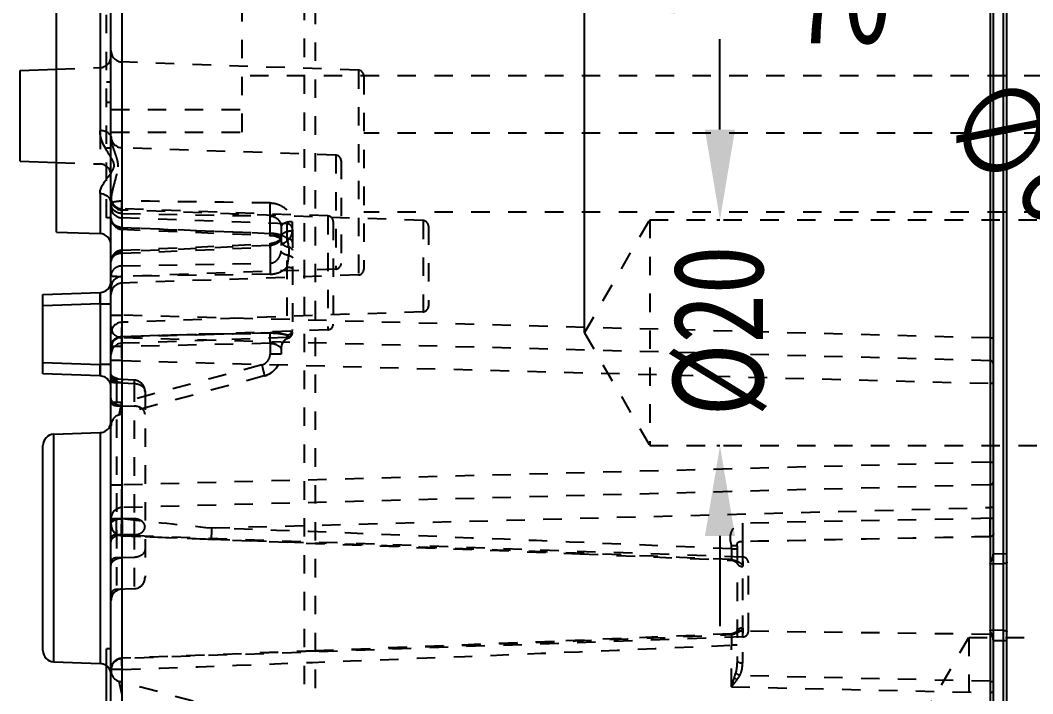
# Model space of a CAD drawing. Header units: millimetres. Extents: x -1265 to 1982, y -12197 to 1934.
# Drawn here: x 357.4 to 447.1, y -3990.1 to -3930.4 of the extents above; entities that cross this region are included whole.
import ezdxf

# ---------------------------------------------------------------- set-up
doc = ezdxf.new("R2010")
doc.units = ezdxf.units.MM
doc.header["$LTSCALE"] = 16.335
doc.header["$PDMODE"] = 3
doc.header["$PDSIZE"] = 0.3125
doc.linetypes.add('HIDDEN', pattern=[0.2, 0.1, -0.1])
doc.layers.get('0').update_dxf_attribs({"linetype": 'CONTINUOUS'})
doc.layers.get('Defpoints').update_dxf_attribs({"linetype": 'CONTINUOUS'})
doc.layers.add('DEFAULT_2', color=8, linetype='HIDDEN')
doc.styles.get("Standard").update_dxf_attribs({"font": 'txt', "width": 0.8})
doc.dimstyles.new('11', dxfattribs={"dimtxt": 8, "dimasz": 8, "dimexe": 0, "dimexo": 0, "dimgap": 0, "dimtad": 0, "dimdsep": 46, "dimtxsty": 'Standard', "dimcen": 0, "dimclrd": 4, "dimclre": 4, "dimclrt": 6, "dimazin": 0, "dimtp": 0.01, "dimtm": 0.01, "dimtfac": 1, "dimtofl": 0, "dimtmove": 0, "dimatfit": 3, "dimfxl": 0, "dimtolj": 1, "dimarcsym": 0})

# ---------------------------------------------------------------- blocks, each defined once
blk = doc.blocks.new('*D657')
at = {"color": 4, "lineweight": -2}
blk.add_line((450.129, -3945.163), (456.23, -3950.338), dxfattribs=at)
at = {"color": 4}
blk.add_solid([(457.093, -3949.321), (455.368, -3951.355), (462.332, -3955.512)], dxfattribs=at)
at = {"layer": 'Defpoints', "color": 0}
for p in [(462.332, -3955.512), (468.433, -3960.686)]:
    blk.add_point(p, dxfattribs=at)
at = {"color": 6, "insert": (446.061, -3941.714), "char_height": 8, "attachment_point": 5, "rotation": 319.70063}
blk.add_mtext('\\A1;∅8', dxfattribs=at)
blk = doc.blocks.new('*D660')
at = {"color": 4, "lineweight": -2}
for p, q in [((407.383, -3958.099), (407.383, -3928.518)), ((415.383, -3928.518), (425.477, -3928.518)), ((469.383, -3928.518), (435.077, -3928.518)), ((477.383, -3949.532), (477.383, -3928.518))]:
    blk.add_line(p, q, dxfattribs=at)
at = {"color": 4}
for points in [[(415.383, -3927.185), (415.383, -3929.851), (407.383, -3928.518)], [(469.383, -3927.185), (469.383, -3929.851), (477.383, -3928.518)]]:
    blk.add_solid(points, dxfattribs=at)
at = {"layer": 'Defpoints', "color": 0}
for p in [(407.383, -3928.518), (477.383, -3949.532), (407.383, -3958.099)]:
    blk.add_point(p, dxfattribs=at)
at = {"color": 6, "insert": (430.277, -3928.518), "char_height": 8, "attachment_point": 5}
blk.add_mtext('\\A1;70', dxfattribs=at)
blk = doc.blocks.new('*D661')
at = {"color": 4, "lineweight": -2}
for p, q in [((419.384, -3940.099), (419.384, -3932.099)), ((419.117, -3948.099), (419.384, -3948.099)), ((419.117, -3968.099), (419.384, -3968.099)), ((419.384, -3976.099), (419.384, -3984.099))]:
    blk.add_line(p, q, dxfattribs=at)
at = {"color": 4}
for points in [[(418.05, -3940.099), (420.717, -3940.099), (419.384, -3948.099)], [(418.05, -3976.099), (420.717, -3976.099), (419.384, -3968.099)]]:
    blk.add_solid(points, dxfattribs=at)
at = {"layer": 'Defpoints', "color": 0}
for p in [(419.117, -3948.099), (419.117, -3968.099), (419.384, -3968.099)]:
    blk.add_point(p, dxfattribs=at)
at = {"color": 6, "insert": (419.384, -3957.936), "char_height": 8, "attachment_point": 5, "rotation": 90}
blk.add_mtext('\\A1;%%c20', dxfattribs=at)

msp = doc.modelspace()

# ---------------------------------------------------------------- linework, layer by layer
at = {"color": 7, "linetype": 'Continuous'}
for p, q in [((444.814, -4223.364), (444.814, -3837.819)), ((443.608, -4162.247), (443.608, -3838.637)), ((444.52, -4161.495), (444.519, -3841.398)), ((365.419, -4119.111), (365.419, -3843.644)), ((443.312, -3889.359), (443.312, -4031.124)), ((366.407, -4006.811), (366.407, -3891.373)), ((360.595, -3949.187), (360.595, -3907.982)), ((364.449, -3907.847), (364.449, -3940.196)), ((357.379, -3934.865), (360.595, -3934.753)), ((357.379, -3942.905), (357.379, -3934.865)), ((357.379, -3942.905), (360.595, -3943.018)), ((364.449, -3945.765), (364.449, -3949.321)), ((360.595, -3949.187), (364.449, -3949.321)), ((359.389, -3954.714), (364.449, -3954.537)), ((359.389, -3961.749), (359.389, -3954.714)), ((364.449, -3955.542), (359.389, -3955.718)), ((364.449, -3955.542), (364.449, -3960.921)), ((364.449, -3955.542), (365.419, -3955.542)), ((359.389, -3960.745), (364.449, -3960.921)), ((365.419, -3960.921), (364.449, -3960.921)), ((364.449, -3961.926), (359.389, -3961.749)), ((360.359, -3967.087), (364.449, -3966.944)), ((360.359, -3987.255), (360.359, -3967.087)), ((364.449, -3966.944), (364.449, -3987.398)), ((359.389, -3986.251), (359.389, -3968.09)), ((360.359, -3987.255), (364.449, -3987.398)), ((365.019, -4006.099), (365.019, -3987.629))]:
    msp.add_line(p, q, dxfattribs=at)
for centre, start, end in [((364.414, -3950.325), 0, 88), ((364.414, -3953.533), 272, 0), ((364.414, -3962.93), 30.12289, 88), ((364.414, -3965.94), 272, 338.04521), ((360.394, -3968.091), 92, 180), ((360.394, -3986.25), 180, 268), ((364.414, -3988.402), 21.95479, 88)]:
    msp.add_arc(centre, 1.005, start, end, dxfattribs=at)
for points, knots in [([(364.558, -3940.914), (364.507, -3940.74), (364.459, -3940.5), (364.449, -3940.257), (364.449, -3940.196)], [0, 0, 0, 0, 0.746302, 1, 1, 1, 1]), ([(365.419, -3940.758), (365.419, -3940.598), (365.182, -3940.352), (364.81, -3940.233), (364.571, -3940.198), (364.449, -3940.196)], [0, 0, 0, 0, 0.40311, 0.694691, 1, 1, 1, 1]), ([(364.923, -3941.758), (364.811, -3941.557), (364.676, -3941.28), (364.579, -3940.988), (364.558, -3940.914)], [0, 0, 0, 0, 0.746905, 1, 1, 1, 1]), ([(365.289, -3942.355), (365.258, -3942.307), (365.132, -3942.11), (365.009, -3941.911), (364.923, -3941.758)], [0, 0, 0, 0, 0.246313, 1, 1, 1, 1]), ([(364.449, -3945.765), (364.449, -3945.438), (364.767, -3944.768), (365.212, -3944.247), (365.421, -3943.945)], [0, 0, 0, 0, 0.470601, 1, 1, 1, 1]), ([(364.449, -3945.765), (364.626, -3945.77), (364.975, -3945.857), (365.247, -3946.107), (365.327, -3946.256)], [0, 0, 0, 0, 0.511099, 1, 1, 1, 1]), ([(364.449, -3955.542), (364.454, -3955.414), (364.459, -3955.227), (364.463, -3954.991), (364.464, -3954.839), (364.462, -3954.72), (364.463, -3954.621), (364.454, -3954.578), (364.456, -3954.537), (364.449, -3954.537)], [0, 0, 0, 0, 0.38256, 0.55554, 0.706919, 0.830337, 0.922165, 0.979511, 1, 1, 1, 1]), ([(364.449, -3961.926), (364.456, -3961.926), (364.454, -3961.885), (364.463, -3961.842), (364.462, -3961.743), (364.464, -3961.624), (364.463, -3961.472), (364.459, -3961.236), (364.454, -3961.05), (364.449, -3960.921)], [0, 0, 0, 0, 0.020488, 0.077834, 0.169663, 0.293081, 0.444462, 0.617442, 1, 1, 1, 1])]:
    msp.add_open_spline(points, degree=3, knots=knots, dxfattribs=at)
at = {"layer": 'DEFAULT_2', "color": 8, "linetype": 'HIDDEN'}
for p, q in [((382.539, -3902.647), (382.539, -4007.375)), ((383.509, -3902.989), (383.509, -4007.442)), ((377.053, -3940.323), (377.053, -3919.358)), ((365.019, -3947.91), (365.019, -3925.705)), ((387.346, -3934.848), (366.389, -3934.117)), ((360.595, -3934.753), (364.449, -3934.618)), ((387.346, -3934.848), (387.346, -3952.972)), ((365.419, -3935.91), (365.019, -3935.91)), ((477.383, -3935.34), (377.053, -3935.34)), ((387.831, -3935.35), (387.831, -3952.471)), ((365.419, -3937.705), (365.019, -3937.705)), ((365.419, -3938.314), (377.053, -3938.314)), ((364.449, -3940.196), (364.449, -3943.152)), ((365.419, -3940.323), (377.053, -3940.323)), ((477.383, -3940.41), (387.831, -3940.41)), ((365.419, -3941.746), (365.019, -3941.746)), ((385.336, -3942.374), (366.389, -3941.712)), ((360.595, -3943.018), (364.449, -3943.152)), ((385.336, -3942.374), (385.336, -3952.458)), ((385.821, -3942.876), (385.821, -3951.956)), ((384.632, -3947.755), (366.389, -3947.118)), ((393.074, -3948.165), (366.389, -3947.233)), ((366.389, -3947.54), (379.524, -3947.754)), ((477.383, -3947.41), (387.831, -3947.41)), ((365.419, -3947.91), (365.019, -3947.91)), ((381.014, -3948.441), (366.389, -3947.93)), ((379.524, -3949.331), (379.524, -3947.754)), ((381.014, -3948.441), (381.014, -3958.525)), ((381.464, -3948.263), (381.464, -3949.058)), ((384.632, -3947.755), (384.632, -3957.839)), ((385.117, -3948.257), (385.117, -3957.337)), ((393.074, -3948.165), (393.074, -3956.238)), ((407.383, -3958.099), (413.156, -3948.099)), ((413.156, -3948.099), (413.156, -3968.099)), ((413.156, -3948.099), (470.383, -3948.099)), ((366.389, -3948.778), (366.383, -3948.932)), ((366.383, -3948.932), (379.518, -3949.473)), ((379.524, -3949.331), (366.389, -3948.79)), ((379.518, -3949.473), (379.524, -3949.295)), ((379.524, -3949.331), (379.518, -3949.473)), ((380.494, -3948.735), (380.494, -3950.84)), ((381.499, -3948.953), (381.499, -3958.076)), ((393.559, -3948.667), (393.559, -3955.736)), ((366.38, -3950.791), (379.515, -3950.216)), ((379.637, -3950.207), (379.515, -3950.217)), ((379.518, -3949.473), (379.923, -3949.53)), ((380.494, -3949.611), (380.479, -3949.721)), ((380.489, -3949.903), (380.494, -3949.956)), ((379.524, -3950.359), (366.389, -3950.933)), ((366.389, -3951.062), (379.524, -3950.51)), ((379.524, -3950.359), (379.524, -3951.936)), ((381.164, -3950.513), (381.164, -3951.255)), ((366.389, -3952.182), (379.524, -3951.936)), ((385.336, -3952.458), (366.389, -3953.12)), ((379.524, -3952.911), (366.389, -3953.111)), ((387.346, -3952.972), (366.389, -3953.704)), ((365.419, -3956.549), (366.407, -3956.549)), ((393.074, -3956.238), (366.389, -3957.17)), ((443.312, -3958.563), (366.407, -3956.549)), ((384.632, -3957.839), (366.389, -3958.476)), ((407.383, -3958.099), (413.156, -3968.099)), ((381.014, -3958.525), (366.389, -3959.036)), ((379.524, -3959.036), (366.389, -3959.324)), ((443.314, -3960.573), (366.398, -3958.559)), ((379.524, -3959.036), (379.524, -3959.981)), ((381.164, -3958.548), (381.164, -3958.564)), ((443.312, -3958.563), (443.608, -3958.563)), ((366.389, -3959.324), (365.419, -3959.324)), ((380.494, -3959.981), (379.524, -3959.981)), ((380.494, -3959.492), (380.494, -3959.981)), ((366.398, -3960.568), (365.419, -3960.568)), ((378.779, -3960.951), (366.389, -3964.271)), ((366.398, -3960.568), (443.314, -3962.582)), ((379.004, -3961.922), (366.164, -3965.363)), ((365.419, -3962.054), (365.419, -3962.054)), ((365.919, -3962.222), (365.904, -3962.516)), ((365.904, -3962.516), (365.904, -3980.827)), ((365.904, -3962.516), (367.464, -3962.593)), ((367.479, -3962.299), (365.919, -3962.222)), ((366.403, -3962.246), (366.389, -3962.54)), ((367.479, -3962.299), (367.464, -3962.593)), ((367.464, -3962.593), (367.464, -3980.773)), ((443.608, -3962.582), (443.314, -3962.582)), ((368.434, -3963.303), (368.434, -3979.768)), ((366.389, -3964.271), (365.419, -3964.271)), ((365.904, -3964.557), (367.464, -3964.596)), ((413.156, -3968.099), (470.383, -3968.099)), ((443.314, -3969.559), (366.398, -3971.573)), ((443.314, -3969.559), (443.608, -3969.559)), ((365.419, -3971.573), (366.398, -3971.573)), ((443.314, -3971.568), (366.398, -3973.582)), ((374.331, -3975.386), (443.312, -3973.578)), ((443.608, -3973.578), (443.312, -3973.578)), ((443.312, -3974.534), (421.367, -3974.966)), ((443.312, -3974.534), (443.608, -3974.534)), ((365.422, -3975.151), (365.422, -3975.033)), ((367.464, -3974.574), (365.904, -3974.574)), ((367.464, -3975.994), (365.904, -3975.994)), ((366.389, -3976.074), (366.384, -3976.078)), ((421.415, -3977.974), (366.389, -3976.052)), ((366.389, -3976.074), (368.434, -3976.154)), ((368.434, -3976.154), (368.904, -3976.172)), ((374.31, -3976.389), (374.313, -3976.379)), ((374.313, -3976.379), (383.509, -3976.724)), ((420.401, -3977.245), (420.401, -3976.965)), ((420.895, -3976.965), (420.401, -3976.965)), ((420.401, -3977.246), (420.895, -3977.246)), ((420.895, -3976.965), (420.895, -3987.097)), ((421.384, -3976.599), (421.384, -3987.349)), ((367.464, -3977.997), (365.904, -3978.036)), ((421.415, -3985.043), (421.415, -3977.974)), ((443.608, -3977.666), (444.814, -3977.656)), ((420.415, -3978.252), (420.41, -3978.183)), ((420.415, -3978.252), (420.556, -3978.279)), ((420.556, -3978.279), (420.555, -3978.279)), ((420.835, -3978.403), (420.887, -3978.441)), ((420.887, -3978.441), (420.895, -3978.45)), ((420.901, -3978.454), (420.895, -3978.423)), ((420.904, -3978.459), (420.901, -3978.454)), ((421.415, -3978.325), (421.404, -3978.796)), ((421.9, -3984.539), (421.9, -3978.476)), ((443.314, -3978.575), (444.52, -3978.55)), ((367.464, -3980.773), (365.904, -3980.827)), ((421.397, -3984.255), (421.415, -3984.691)), ((421.415, -3985.043), (366.389, -3986.964)), ((420.415, -3984.764), (404.683, -3985.435)), ((420.41, -3984.833), (420.415, -3984.764)), ((420.552, -3984.739), (420.415, -3984.764)), ((420.552, -3984.739), (420.554, -3984.738)), ((420.812, -3984.628), (420.555, -3984.738)), ((420.903, -3984.558), (420.812, -3984.628)), ((420.895, -3984.593), (420.904, -3984.556)), ((420.904, -3984.556), (420.903, -3984.558)), ((443.314, -3984.817), (421.384, -3984.53)), ((437.383, -3992.099), (441.424, -3985.099)), ((441.424, -3985.099), (441.424, -3999.099)), ((441.424, -3985.099), (474.383, -3985.099)), ((444.52, -3984.466), (443.314, -3984.441)), ((365.019, -3987.629), (365.019, -3986.099)), ((365.419, -3986.099), (365.019, -3986.099)), ((404.683, -3985.435), (383.509, -3986.275)), ((420.895, -3985.77), (420.401, -3985.77)), ((420.401, -3989.459), (420.401, -3985.772)), ((443.606, -3985.35), (444.814, -3985.361)), ((383.509, -3986.275), (366.387, -3986.924)), ((366.387, -3986.924), (366.389, -3986.93)), ((383.509, -3986.293), (366.389, -3986.93)), ((366.407, -3987.928), (365.419, -3987.928)), ((443.314, -3988.962), (421.141, -3988.471)), ((379.004, -3992.42), (366.164, -3988.979)), ((420.401, -3989.459), (443.312, -3989.967)), ((443.608, -3989.967), (443.312, -3989.967))]:
    msp.add_line(p, q, dxfattribs=at)
for points in [[(380.479, -3949.721), (380.371, -3949.895), (380.086, -3950.088), (379.637, -3950.207)], [(379.923, -3949.53), (380.225, -3949.638), (380.392, -3949.75)], [(380.392, -3949.75), (380.463, -3949.835), (380.489, -3949.903)], [(366.403, -3962.246), (366.077, -3962.2), (365.706, -3962.06), (365.478, -3961.883), (365.42, -3961.786), (365.419, -3961.782)], [(365.919, -3962.222), (365.673, -3962.182), (365.467, -3962.091), (365.419, -3962.054)], [(366.384, -3976.078), (406.961, -3977.676), (420.415, -3978.252)], [(420.555, -3978.279), (420.623, -3978.303), (420.835, -3978.403)]]:
    msp.add_lwpolyline(points, dxfattribs=at)
for centre, radius, start, end in [((366.424, -3933.112), 1.005, 180, 268), ((364.414, -3933.614), 1.005, 272, 0), ((387.328, -3935.351), 0.502, 0, 88), ((366.424, -3940.708), 1.005, 180, 268), ((364.414, -3944.157), 1.005, 0, 88), ((385.318, -3942.876), 0.502, 0, 88), ((366.424, -3946.114), 1.005, 180, 268), ((366.424, -3946.228), 1.005, 180, 268), ((369.71, -3946.708), 4.296, 172.35805, 174.67294), ((366.424, -3946.926), 1.005, 180, 268), ((366.424, -3947.927), 1.005, 192.6411, 267.64777), ((380.997, -3948.943), 0.502, 0, 88), ((384.615, -3948.257), 0.502, 0, 88), ((393.057, -3948.667), 0.502, 0, 88), ((379.686, -3951.772), 2.44, 67.88406, 70.50794), ((405.711, -3942.031), 25.871, 197.32609, 197.45904), ((379.327, -3950.513), 1.837, 359.99361, 8.98838), ((379.428, -3948.685), 1.677, 273.29549, 278.3389), ((381.443, -3949.16), 1.381, 252.07614, 258.32573), ((381.047, -3951.076), 0.575, 60.25848, 78.25349), ((377.914, -3951.203), 3.252, 353.04131, 355.8498), ((385.318, -3951.956), 0.502, 272, 0), ((387.328, -3952.47), 0.502, 272, 0), ((366.424, -3954.124), 1.005, 92, 180), ((366.424, -3954.708), 1.005, 92, 180), ((393.057, -3955.736), 0.502, 272, 0), ((366.424, -3958.175), 1.005, 92, 180), ((384.615, -3957.337), 0.502, 272, 0), ((366.424, -3957.554), 1.005, 180, 268.5), ((379.651, -3963.395), 5.276, 85.33673, 91.37454), ((379.657, -3963.315), 5.195, 79.4974, 85.33931), ((380.997, -3958.023), 0.502, 272, 0), ((378.131, -3960.413), 3.573, 34.5167, 36.21738), ((380.997, -3958.092), 0.502, 289.47122, 0), ((380.921, -3958.018), 0.589, 314.47902, 323.12829), ((366.424, -3959.48), 1.005, 92, 180), ((366.424, -3960.04), 1.005, 92, 180), ((369.696, -3958.583), 3.311, 177.33166, 177.9828), ((379.496, -3960.418), 1.392, 64.34982, 72.85768), ((381.499, -3959.514), 1.005, 109.47122, 180), ((378.484, -3959.981), 2.01, 285, 0), ((443.307, -3960.874), 0.301, 0.00073, 88.50002), ((364.414, -3962.93), 1.005, 0, 30.12289), ((365.998, -3960.461), 2.057, 253.64703, 262.75848), ((366.085, -3961.723), 0.677, 206.79679, 212.7009), ((366.132, -3961.692), 0.733, 212.68901, 217.46281), ((366.009, -3960.388), 2.131, 262.71532, 267.17485), ((367.429, -3963.303), 1.005, 0, 87.17272), ((404.441, -3973.183), 39.082, 166.81885, 167.67512), ((366.424, -3966.334), 1.005, 105, 180), ((364.414, -3965.94), 1.005, 338.04521, 0), ((443.307, -3971.267), 0.301, 271.49998, 359.99927), ((366.424, -3974.587), 1.005, 91.5, 180), ((516.897, -2572.331), 1410.278, 263.873879, 264.198018), ((-147.481, -3976.303), 590.795, 0.013964, 0.171525), ((366.424, -3975.048), 1.005, 180, 268), ((347.105, -3975.284), 18.813, 359.17698, 0.74805), ((108.403, -11136.753), 7166.303, 87.5047314, 87.8733751), ((29.78, -13388.315), 9418.236, 87.6229181, 87.847583), ((421.398, -3978.476), 0.502, 0, 88), ((367.429, -3979.768), 1.005, 272, 0), ((366.424, -3981.815), 1.005, 92, 180), ((365.922, -3981.329), 0.502, 92, 180), ((30.686, 5399.233), 9392.155, 272.1528651, 272.3781552), ((418.714, -3977.891), 7.146, 283.73802, 285.0576), ((419.374, -3980.354), 4.597, 285.08246, 286.60859), ((421.398, -3984.54), 0.502, 272, 0), ((90.133, 3621.008), 7613.947, 272.0794475, 272.4860879), ((366.424, -3987.968), 1.005, 92, 180), ((366.424, -3988.008), 1.005, 180, 255), ((366.422, -3987.927), 1.003, 144.24653, 152.16391), ((364.414, -3988.402), 1.005, 0, 21.95479), ((407.143, -3980.531), 41.855, 192.87351, 193.17379)]:
    msp.add_arc(centre, radius, start, end, dxfattribs=at)
for points in [[(364.558, -3940.913), (364.49, -3940.68), (364.449, -3940.438), (364.449, -3940.196)], [(365.453, -3941.095), (365.432, -3940.984), (365.419, -3940.871), (365.419, -3940.758)], [(365.429, -3942.579), (365.383, -3942.504), (365.336, -3942.43), (365.289, -3942.355)], [(365.453, -3946.137), (365.476, -3945.96), (365.509, -3945.785), (365.547, -3945.611)], [(365.419, -3946.597), (365.419, -3946.481), (365.384, -3946.363), (365.326, -3946.256)], [(365.419, -3946.597), (365.419, -3946.501), (365.424, -3946.405), (365.433, -3946.309)], [(379.524, -3946.602), (375.146, -3946.542), (370.767, -3946.481), (366.389, -3946.421)], [(365.444, -3948.148), (365.428, -3948.076), (365.419, -3948.001), (365.419, -3947.928)], [(365.548, -3948.345), (365.467, -3948.224), (365.419, -3948.073), (365.419, -3947.928)], [(366.389, -3948.778), (370.767, -3948.951), (375.146, -3949.123), (379.524, -3949.295)], [(380.079, -3949.358), (379.897, -3949.323), (379.71, -3949.302), (379.524, -3949.295)], [(380.5, -3949.472), (380.363, -3949.423), (380.222, -3949.386), (380.079, -3949.358)], [(379.889, -3950.295), (379.818, -3950.317), (379.745, -3950.333), (379.671, -3950.344)], [(380.494, -3949.615), (380.494, -3949.684), (380.482, -3949.754), (380.459, -3949.818)], [(381.263, -3949.794), (381.186, -3949.758), (381.099, -3949.738), (381.014, -3949.736)], [(381.08, -3949.952), (381.065, -3949.899), (381.049, -3949.846), (381.032, -3949.793)], [(365.762, -3951.038), (365.662, -3951.126), (365.578, -3951.236), (365.52, -3951.357)], [(366.38, -3950.791), (366.159, -3950.8), (365.929, -3950.892), (365.762, -3951.038)], [(365.901, -3951.058), (366.05, -3950.98), (366.221, -3950.938), (366.389, -3950.933)], [(380.81, -3950.386), (380.876, -3950.422), (380.947, -3950.451), (381.018, -3950.474)], [(365.52, -3951.357), (365.454, -3951.492), (365.419, -3951.645), (365.419, -3951.795)], [(381.08, -3951.971), (381.105, -3951.847), (381.127, -3951.723), (381.142, -3951.597)], [(381.157, -3951.438), (381.162, -3951.377), (381.164, -3951.316), (381.164, -3951.255)], [(381.164, -3951.255), (381.222, -3951.264), (381.28, -3951.28), (381.334, -3951.304)], [(365.449, -3952.836), (365.43, -3952.903), (365.419, -3952.974), (365.419, -3953.044)], [(379.524, -3958.121), (375.146, -3958.224), (370.767, -3958.326), (366.389, -3958.429)], [(366.389, -3958.429), (370.767, -3958.326), (375.146, -3958.224), (379.524, -3958.121)], [(381.392, -3958.371), (381.414, -3958.341), (381.434, -3958.308), (381.451, -3958.274)], [(381.451, -3958.274), (381.48, -3958.213), (381.499, -3958.144), (381.499, -3958.076)], [(379.71, -3959.044), (379.648, -3959.036), (379.586, -3959.033), (379.524, -3959.036)], [(379.907, -3959.088), (379.842, -3959.068), (379.776, -3959.053), (379.71, -3959.044)], [(380.579, -3959.092), (380.605, -3959.03), (380.638, -3958.971), (380.677, -3958.916)], [(380.677, -3958.916), (380.639, -3958.969), (380.607, -3959.027), (380.581, -3959.086)], [(380.818, -3958.757), (380.766, -3958.804), (380.718, -3958.858), (380.677, -3958.916)], [(380.677, -3958.916), (380.717, -3958.86), (380.763, -3958.807), (380.814, -3958.761)], [(381.164, -3958.548), (381.227, -3958.525), (381.285, -3958.485), (381.333, -3958.438)], [(365.481, -3962.028), (365.443, -3961.952), (365.419, -3961.866), (365.419, -3961.782)], [(365.904, -3974.574), (365.741, -3974.574), (365.577, -3974.592), (365.419, -3974.631)], [(365.493, -3975.451), (365.561, -3975.619), (365.679, -3975.772), (365.824, -3975.88)], [(366.389, -3974.574), (366.401, -3974.81), (366.406, -3975.284), (366.401, -3975.758), (366.389, -3975.994)], [(365.816, -3975.871), (365.693, -3975.777), (365.589, -3975.652), (365.521, -3975.513)], [(366.389, -3976.074), (366.247, -3976.069), (366.102, -3976.032), (365.975, -3975.969)], [(368.904, -3976.172), (370.707, -3976.243), (372.51, -3976.312), (374.313, -3976.379)], [(443.314, -3976.159), (436.004, -3976.305), (428.694, -3976.452), (421.384, -3976.599)], [(420.446, -3978.215), (420.433, -3978.205), (420.421, -3978.194), (420.41, -3978.183)], [(421.13, -3978.748), (421.212, -3978.786), (421.307, -3978.802), (421.398, -3978.798)], [(421.137, -3984.265), (421.219, -3984.233), (421.31, -3984.233), (421.398, -3984.227)], [(420.41, -3984.833), (420.421, -3984.822), (420.433, -3984.811), (420.446, -3984.801)], [(420.896, -3984.688), (420.828, -3984.715), (420.758, -3984.738), (420.688, -3984.759)], [(421.119, -3984.581), (421.049, -3984.623), (420.973, -3984.658), (420.896, -3984.688)], [(443.605, -3985.339), (443.593, -3985.172), (443.551, -3985.006), (443.493, -3984.849)], [(443.608, -3985.423), (443.608, -3985.399), (443.607, -3985.374), (443.606, -3985.35)], [(365.969, -3987.032), (365.828, -3987.104), (365.701, -3987.212), (365.608, -3987.341)], [(365.631, -3987.314), (365.716, -3987.207), (365.825, -3987.115), (365.946, -3987.05)], [(365.946, -3987.05), (366.081, -3986.977), (366.236, -3986.935), (366.389, -3986.93)], [(366.387, -3986.924), (366.243, -3986.929), (366.098, -3986.967), (365.969, -3987.032)], [(365.42, -3987.965), (365.416, -3987.85), (365.432, -3987.733), (365.467, -3987.624)], [(365.535, -3987.459), (365.468, -3987.587), (365.426, -3987.733), (365.42, -3987.878)], [(365.467, -3987.624), (365.502, -3987.512), (365.559, -3987.406), (365.631, -3987.314)], [(420.401, -3989.459), (420.486, -3989.195), (420.571, -3988.931), (420.65, -3988.664)], [(420.65, -3988.664), (420.694, -3988.517), (420.736, -3988.369), (420.774, -3988.22)], [(420.895, -3988.825), (420.809, -3988.779), (420.726, -3988.726), (420.65, -3988.664)]]:
    msp.add_open_spline(points, degree=3, dxfattribs=at)
for points, knots in [([(365.449, -3941.096), (365.449, -3941.093), (365.428, -3940.982), (365.419, -3940.869), (365.419, -3940.758)], [0, 0, 0, 0, 0.022879, 1, 1, 1, 1]), ([(366.044, -3943.331), (366.063, -3943.092), (365.949, -3942.622), (365.724, -3941.987), (365.547, -3941.483), (365.466, -3941.19), (365.449, -3941.096)], [0, 0, 0, 0, 0.309373, 0.607437, 0.876837, 1, 1, 1, 1]), ([(365.547, -3945.611), (365.642, -3945.174), (365.828, -3944.543), (366.007, -3943.805), (366.05, -3943.398), (366.033, -3943.013), (365.927, -3942.561), (365.698, -3941.903), (365.514, -3941.422), (365.453, -3941.095)], [0, 0, 0, 0, 0.288058, 0.423742, 0.488296, 0.550746, 0.670995, 0.785605, 1, 1, 1, 1]), ([(365.421, -3943.945), (365.425, -3943.938), (365.566, -3943.733), (365.765, -3943.397), (365.627, -3942.914), (365.362, -3942.458), (365.106, -3942.079), (364.944, -3941.796), (364.923, -3941.758)], [0, 0, 0, 0, 0.009694, 0.295496, 0.438994, 0.600402, 0.945442, 1, 1, 1, 1]), ([(365.419, -3946.597), (365.419, -3946.312), (365.509, -3945.74), (365.706, -3944.91), (365.937, -3944.123), (366.065, -3943.589), (366.044, -3943.331)], [0, 0, 0, 0, 0.256539, 0.518241, 0.766411, 1, 1, 1, 1]), ([(365.327, -3946.256), (365.342, -3946.283), (365.392, -3946.391), (365.419, -3946.51), (365.419, -3946.597)], [0, 0, 0, 0, 0.265166, 1, 1, 1, 1]), ([(365.419, -3946.678), (365.419, -3946.638), (365.524, -3946.549), (365.843, -3946.452), (366.158, -3946.421), (366.389, -3946.421)], [0, 0, 0, 0, 0.116081, 0.332744, 1, 1, 1, 1]), ([(366.389, -3947.54), (366.144, -3947.533), (365.766, -3947.399), (365.473, -3947.017), (365.419, -3946.789), (365.419, -3946.678)], [0, 0, 0, 0, 0.520889, 0.765913, 1, 1, 1, 1]), ([(366.389, -3947.541), (366.385, -3947.471), (366.376, -3947.098), (366.381, -3946.725), (366.389, -3946.421)], [0, 0, 0, 0, 0.185991, 1, 1, 1, 1]), ([(379.524, -3947.754), (379.521, -3947.686), (379.51, -3947.302), (379.515, -3946.918), (379.524, -3946.602)], [0, 0, 0, 0, 0.176152, 1, 1, 1, 1]), ([(379.524, -3946.602), (379.767, -3946.605), (380.252, -3946.691), (380.886, -3947.047), (381.342, -3947.588), (381.464, -3948.043), (381.464, -3948.263)], [0, 0, 0, 0, 0.260388, 0.5168, 0.764595, 1, 1, 1, 1]), ([(365.419, -3947.928), (365.419, -3948.038), (365.473, -3948.266), (365.766, -3948.649), (366.144, -3948.782), (366.389, -3948.79)], [0, 0, 0, 0, 0.234087, 0.479111, 1, 1, 1, 1]), ([(366.389, -3948.779), (366.222, -3948.772), (365.895, -3948.696), (365.635, -3948.476), (365.548, -3948.345)], [0, 0, 0, 0, 0.516743, 1, 1, 1, 1]), ([(379.524, -3947.754), (379.772, -3947.754), (380.275, -3947.984), (380.494, -3948.488), (380.494, -3948.735)], [0, 0, 0, 0, 0.501705, 1, 1, 1, 1]), ([(381.464, -3948.263), (381.343, -3948.265), (381.104, -3948.294), (380.752, -3948.387), (380.494, -3948.591), (380.494, -3948.735)], [0, 0, 0, 0, 0.319805, 0.620188, 1, 1, 1, 1]), ([(381.464, -3949.058), (381.464, -3949.258), (381.344, -3949.678), (380.871, -3950.141), (380.238, -3950.425), (379.766, -3950.5), (379.524, -3950.51)], [0, 0, 0, 0, 0.226965, 0.465811, 0.725835, 1, 1, 1, 1]), ([(380.494, -3949.956), (380.494, -3949.862), (380.438, -3949.665), (380.196, -3949.465), (379.879, -3949.364), (379.647, -3949.338), (379.524, -3949.331)], [0, 0, 0, 0, 0.223315, 0.449689, 0.710191, 1, 1, 1, 1]), ([(380.494, -3949.615), (380.494, -3949.456), (380.732, -3949.212), (381.103, -3949.094), (381.342, -3949.06), (381.464, -3949.058)], [0, 0, 0, 0, 0.401965, 0.693973, 1, 1, 1, 1]), ([(379.515, -3950.217), (379.51, -3950.212), (379.522, -3950.266), (379.513, -3950.298), (379.522, -3950.403), (379.523, -3950.47), (379.524, -3950.51)], [0, 0, 0, 0, 0.067368, 0.271227, 0.589821, 1, 1, 1, 1]), ([(379.524, -3950.359), (379.523, -3950.339), (379.521, -3950.305), (379.52, -3950.261), (379.514, -3950.235), (379.518, -3950.219), (379.515, -3950.217)], [0, 0, 0, 0, 0.407922, 0.721806, 0.924767, 1, 1, 1, 1]), ([(380.459, -3949.818), (380.419, -3949.932), (380.256, -3950.147), (380.018, -3950.256), (379.889, -3950.295)], [0, 0, 0, 0, 0.472997, 1, 1, 1, 1]), ([(380.494, -3949.959), (380.494, -3950.039), (380.567, -3950.222), (380.719, -3950.336), (380.81, -3950.386)], [0, 0, 0, 0, 0.437088, 1, 1, 1, 1]), ([(381.014, -3949.736), (380.984, -3949.714), (380.855, -3949.626), (380.714, -3949.556), (380.605, -3949.511)], [0, 0, 0, 0, 0.242312, 1, 1, 1, 1]), ([(381.141, -3950.225), (381.138, -3950.201), (381.121, -3950.109), (381.099, -3950.018), (381.08, -3949.952)], [0, 0, 0, 0, 0.262017, 1, 1, 1, 1]), ([(381.436, -3949.931), (381.426, -3949.916), (381.379, -3949.859), (381.315, -3949.817), (381.263, -3949.794)], [0, 0, 0, 0, 0.236259, 1, 1, 1, 1]), ([(381.499, -3950.109), (381.499, -3950.095), (381.493, -3950.031), (381.465, -3949.97), (381.436, -3949.931)], [0, 0, 0, 0, 0.231269, 1, 1, 1, 1]), ([(365.419, -3951.795), (365.419, -3951.647), (365.517, -3951.337), (365.762, -3951.131), (365.901, -3951.058)], [0, 0, 0, 0, 0.482944, 1, 1, 1, 1]), ([(366.389, -3951.061), (366.263, -3951.065), (366.018, -3951.104), (365.7, -3951.26), (365.476, -3951.498), (365.419, -3951.7), (365.419, -3951.795)], [0, 0, 0, 0, 0.284528, 0.55007, 0.785974, 1, 1, 1, 1]), ([(366.389, -3951.062), (366.388, -3951.023), (366.385, -3950.957), (366.382, -3950.879), (366.381, -3950.834), (366.379, -3950.81), (366.382, -3950.8), (366.379, -3950.791), (366.38, -3950.791)], [0, 0, 0, 0, 0.423624, 0.739937, 0.853045, 0.934328, 0.983412, 1, 1, 1, 1]), ([(366.38, -3950.791), (366.383, -3950.791), (366.378, -3950.81), (366.386, -3950.83), (366.385, -3950.878), (366.388, -3950.912), (366.389, -3950.932)], [0, 0, 0, 0, 0.064957, 0.257469, 0.571414, 1, 1, 1, 1]), ([(379.524, -3951.936), (379.65, -3951.935), (379.911, -3951.861), (380.223, -3951.599), (380.433, -3951.245), (380.494, -3950.973), (380.494, -3950.84)], [0, 0, 0, 0, 0.237399, 0.488801, 0.749683, 1, 1, 1, 1]), ([(380.818, -3951.163), (380.77, -3951.144), (380.632, -3951.081), (380.494, -3950.944), (380.494, -3950.84)], [0, 0, 0, 0, 0.334669, 1, 1, 1, 1]), ([(381.164, -3951.255), (381.134, -3951.25), (381.016, -3951.229), (380.901, -3951.196), (380.818, -3951.163)], [0, 0, 0, 0, 0.25877, 1, 1, 1, 1]), ([(381.332, -3950.576), (381.356, -3950.59), (381.431, -3950.64), (381.499, -3950.725), (381.499, -3950.79)], [0, 0, 0, 0, 0.294082, 1, 1, 1, 1]), ([(379.524, -3951.936), (379.522, -3951.993), (379.514, -3952.318), (379.518, -3952.643), (379.524, -3952.911)], [0, 0, 0, 0, 0.176986, 1, 1, 1, 1]), ([(381.014, -3952.284), (381.02, -3952.259), (381.042, -3952.155), (381.065, -3952.051), (381.08, -3951.971)], [0, 0, 0, 0, 0.241161, 1, 1, 1, 1]), ([(381.334, -3951.304), (381.346, -3951.309), (381.387, -3951.328), (381.427, -3951.353), (381.452, -3951.376)], [0, 0, 0, 0, 0.274231, 1, 1, 1, 1]), ([(381.452, -3951.376), (381.459, -3951.383), (381.482, -3951.406), (381.499, -3951.439), (381.499, -3951.463)], [0, 0, 0, 0, 0.289798, 1, 1, 1, 1]), ([(366.389, -3952.182), (366.18, -3952.188), (365.771, -3952.307), (365.503, -3952.652), (365.449, -3952.836)], [0, 0, 0, 0, 0.521655, 1, 1, 1, 1]), ([(366.389, -3952.182), (366.387, -3952.239), (366.38, -3952.549), (366.384, -3952.859), (366.389, -3953.111)], [0, 0, 0, 0, 0.185451, 1, 1, 1, 1]), ([(379.524, -3952.911), (379.8, -3952.907), (380.352, -3952.794), (380.823, -3952.48), (381.014, -3952.284)], [0, 0, 0, 0, 0.502117, 1, 1, 1, 1]), ([(381.014, -3952.284), (381.088, -3952.285), (381.184, -3952.291), (381.28, -3952.305), (381.302, -3952.309)], [0, 0, 0, 0, 0.761886, 1, 1, 1, 1]), ([(381.302, -3952.309), (381.352, -3952.318), (381.418, -3952.332), (381.499, -3952.38), (381.499, -3952.404)], [0, 0, 0, 0, 0.679411, 1, 1, 1, 1]), ([(365.419, -3953.044), (365.419, -3953.047), (365.435, -3953.051), (365.455, -3953.06), (365.498, -3953.069), (365.58, -3953.083), (365.718, -3953.093), (365.835, -3953.098), (365.902, -3953.101)], [0, 0, 0, 0, 0.020315, 0.073646, 0.158718, 0.274074, 0.589044, 1, 1, 1, 1]), ([(365.902, -3953.101), (365.94, -3953.103), (366.103, -3953.11), (366.265, -3953.113), (366.389, -3953.111)], [0, 0, 0, 0, 0.234701, 1, 1, 1, 1]), ([(364.449, -3954.537), (364.456, -3954.537), (364.454, -3954.578), (364.463, -3954.621), (364.462, -3954.72), (364.464, -3954.839), (364.463, -3954.991), (364.459, -3955.227), (364.454, -3955.414), (364.449, -3955.542)], [0, 0, 0, 0, 0.020488, 0.077834, 0.169663, 0.293081, 0.444462, 0.617442, 1, 1, 1, 1]), ([(366.398, -3958.559), (366.394, -3958.559), (366.399, -3958.538), (366.393, -3958.516), (366.395, -3958.465), (366.393, -3958.4), (366.393, -3958.315), (366.392, -3958.17), (366.393, -3957.952), (366.395, -3957.651), (366.398, -3957.308), (366.402, -3956.936), (366.405, -3956.679), (366.407, -3956.549)], [0, 0, 0, 0, 0.004932, 0.019386, 0.04322, 0.076259, 0.118263, 0.168752, 0.29302, 0.444464, 0.617387, 0.805347, 1, 1, 1, 1]), ([(379.524, -3959.036), (379.522, -3958.945), (379.518, -3958.64), (379.513, -3958.335), (379.524, -3958.121)], [0, 0, 0, 0, 0.297294, 1, 1, 1, 1]), ([(379.524, -3959.036), (379.522, -3958.945), (379.518, -3958.64), (379.513, -3958.335), (379.524, -3958.121)], [0, 0, 0, 0, 0.297294, 1, 1, 1, 1]), ([(379.524, -3958.121), (379.662, -3958.118), (380.163, -3958.126), (380.664, -3958.203), (381.014, -3958.301)], [0, 0, 0, 0, 0.274688, 1, 1, 1, 1]), ([(381.014, -3958.301), (380.983, -3958.293), (380.848, -3958.257), (380.71, -3958.227), (380.604, -3958.207)], [0, 0, 0, 0, 0.23045, 1, 1, 1, 1]), ([(381.014, -3958.301), (381.139, -3958.297), (381.392, -3958.196), (381.499, -3957.942), (381.499, -3957.822)], [0, 0, 0, 0, 0.507876, 1, 1, 1, 1]), ([(381.014, -3958.301), (381.054, -3958.3), (381.218, -3958.274), (381.371, -3958.165), (381.434, -3958.056)], [0, 0, 0, 0, 0.243512, 1, 1, 1, 1]), ([(381.014, -3958.301), (381.049, -3958.349), (381.098, -3958.416), (381.145, -3958.498), (381.164, -3958.534), (381.164, -3958.548)], [0, 0, 0, 0, 0.607388, 0.853962, 1, 1, 1, 1]), ([(381.164, -3958.548), (381.164, -3958.525), (381.127, -3958.47), (381.097, -3958.42), (381.075, -3958.388)], [0, 0, 0, 0, 0.371704, 1, 1, 1, 1]), ([(381.164, -3958.548), (381.194, -3958.537), (381.315, -3958.476), (381.407, -3958.365), (381.452, -3958.273)], [0, 0, 0, 0, 0.236476, 1, 1, 1, 1]), ([(381.434, -3958.056), (381.444, -3958.038), (381.48, -3957.964), (381.499, -3957.882), (381.499, -3957.822)], [0, 0, 0, 0, 0.262413, 1, 1, 1, 1]), ([(365.419, -3959.324), (365.419, -3959.096), (365.65, -3958.611), (366.142, -3958.434), (366.389, -3958.429)], [0, 0, 0, 0, 0.480022, 1, 1, 1, 1]), ([(365.548, -3958.885), (365.527, -3958.918), (365.455, -3959.054), (365.419, -3959.209), (365.419, -3959.324)], [0, 0, 0, 0, 0.256873, 1, 1, 1, 1]), ([(366.389, -3959.324), (366.387, -3959.233), (366.383, -3958.935), (366.379, -3958.636), (366.389, -3958.429)], [0, 0, 0, 0, 0.304376, 1, 1, 1, 1]), ([(366.387, -3958.467), (366.386, -3958.52), (366.38, -3958.806), (366.384, -3959.091), (366.389, -3959.324)], [0, 0, 0, 0, 0.18713, 1, 1, 1, 1]), ([(366.398, -3960.568), (366.396, -3960.437), (366.393, -3960.181), (366.39, -3959.809), (366.387, -3959.466), (366.387, -3959.166), (366.387, -3958.948), (366.388, -3958.803), (366.389, -3958.719), (366.392, -3958.654), (366.391, -3958.602), (366.397, -3958.58), (366.394, -3958.559), (366.398, -3958.559)], [0, 0, 0, 0, 0.195005, 0.382567, 0.555632, 0.707143, 0.83072, 0.880844, 0.922693, 0.955893, 0.980074, 0.994873, 1, 1, 1, 1]), ([(379.524, -3959.036), (379.647, -3959.03), (379.886, -3959.065), (380.185, -3959.196), (380.378, -3959.333), (380.467, -3959.432), (380.494, -3959.475), (380.494, -3959.492)], [0, 0, 0, 0, 0.330953, 0.635493, 0.873997, 0.953758, 1, 1, 1, 1]), ([(380.581, -3959.086), (380.566, -3959.119), (380.517, -3959.249), (380.494, -3959.389), (380.494, -3959.492)], [0, 0, 0, 0, 0.258665, 1, 1, 1, 1]), ([(380.814, -3958.761), (380.89, -3958.69), (381.006, -3958.611), (381.133, -3958.559), (381.164, -3958.548)], [0, 0, 0, 0, 0.756696, 1, 1, 1, 1]), ([(443.312, -3958.563), (443.312, -3958.694), (443.313, -3958.95), (443.314, -3959.322), (443.315, -3959.665), (443.316, -3959.965), (443.316, -3960.184), (443.316, -3960.328), (443.316, -3960.412), (443.314, -3960.477), (443.318, -3960.53), (443.311, -3960.551), (443.318, -3960.573), (443.314, -3960.573)], [0, 0, 0, 0, 0.194972, 0.382519, 0.555586, 0.707122, 0.830745, 0.880897, 0.922773, 0.955997, 0.980193, 0.994985, 1, 1, 1, 1]), ([(378.779, -3960.951), (378.986, -3960.896), (379.366, -3960.63), (379.524, -3960.195), (379.524, -3959.981)], [0, 0, 0, 0, 0.499972, 1, 1, 1, 1]), ([(380.494, -3959.492), (380.494, -3959.472), (380.459, -3959.422), (380.423, -3959.383), (380.396, -3959.359)], [0, 0, 0, 0, 0.361244, 1, 1, 1, 1]), ([(364.449, -3960.921), (364.454, -3961.05), (364.459, -3961.236), (364.463, -3961.472), (364.464, -3961.624), (364.462, -3961.743), (364.463, -3961.842), (364.454, -3961.885), (364.456, -3961.926), (364.449, -3961.926)], [0, 0, 0, 0, 0.38256, 0.55554, 0.706919, 0.830337, 0.922165, 0.979511, 1, 1, 1, 1]), ([(378.779, -3960.951), (378.811, -3961.07), (378.857, -3961.247), (378.914, -3961.475), (378.951, -3961.625), (378.976, -3961.744), (378.999, -3961.84), (378.999, -3961.884), (379.011, -3961.921), (379.004, -3961.922)], [0, 0, 0, 0, 0.370417, 0.54895, 0.706504, 0.832573, 0.924162, 0.980196, 1, 1, 1, 1]), ([(443.314, -3960.573), (443.318, -3960.573), (443.312, -3960.593), (443.318, -3960.615), (443.315, -3960.667), (443.317, -3960.731), (443.317, -3960.816), (443.318, -3960.961), (443.318, -3961.18), (443.318, -3961.48), (443.317, -3961.823), (443.316, -3962.195), (443.315, -3962.452), (443.314, -3962.582)], [0, 0, 0, 0, 0.004865, 0.019295, 0.043116, 0.076147, 0.118146, 0.168633, 0.292908, 0.444373, 0.617327, 0.805319, 1, 1, 1, 1]), ([(365.419, -3962.125), (365.419, -3962.171), (365.494, -3962.387), (365.734, -3962.499), (365.904, -3962.516)], [0, 0, 0, 0, 0.214097, 1, 1, 1, 1]), ([(366.389, -3962.54), (366.304, -3962.536), (365.972, -3962.504), (365.645, -3962.414), (365.419, -3962.312)], [0, 0, 0, 0, 0.255535, 1, 1, 1, 1]), ([(365.911, -3962.416), (365.874, -3962.399), (365.739, -3962.328), (365.618, -3962.227), (365.55, -3962.138)], [0, 0, 0, 0, 0.266455, 1, 1, 1, 1]), ([(366.389, -3962.54), (366.265, -3962.531), (366.1, -3962.496), (365.947, -3962.433), (365.911, -3962.416)], [0, 0, 0, 0, 0.755379, 1, 1, 1, 1]), ([(367.464, -3962.593), (367.59, -3962.596), (367.834, -3962.635), (368.152, -3962.784), (368.375, -3963.014), (368.434, -3963.211), (368.434, -3963.303)], [0, 0, 0, 0, 0.287835, 0.554969, 0.790086, 1, 1, 1, 1]), ([(365.517, -3964.165), (365.502, -3964.142), (365.447, -3964.049), (365.419, -3963.939), (365.419, -3963.859)], [0, 0, 0, 0, 0.261844, 1, 1, 1, 1]), ([(365.419, -3964.202), (365.419, -3964.297), (365.561, -3964.504), (365.784, -3964.554), (365.904, -3964.557)], [0, 0, 0, 0, 0.440824, 1, 1, 1, 1]), ([(366.389, -3964.569), (366.299, -3964.567), (365.977, -3964.529), (365.649, -3964.362), (365.517, -3964.165)], [0, 0, 0, 0, 0.276131, 1, 1, 1, 1]), ([(366.164, -3965.363), (366.157, -3965.365), (366.17, -3965.314), (366.17, -3965.273), (366.194, -3965.16), (366.219, -3965.03), (366.255, -3964.865), (366.311, -3964.61), (366.357, -3964.409), (366.389, -3964.271)], [0, 0, 0, 0, 0.018965, 0.076906, 0.170298, 0.295247, 0.447327, 0.620104, 1, 1, 1, 1]), ([(368.434, -3965.306), (368.434, -3965.214), (368.375, -3965.017), (368.152, -3964.787), (367.834, -3964.638), (367.59, -3964.599), (367.464, -3964.596)], [0, 0, 0, 0, 0.209914, 0.445031, 0.712165, 1, 1, 1, 1]), ([(366.18, -3965.232), (366.177, -3965.251), (366.171, -3965.282), (366.164, -3965.327), (366.163, -3965.344), (366.161, -3965.363), (366.164, -3965.363)], [0, 0, 0, 0, 0.432816, 0.748227, 0.938685, 1, 1, 1, 1]), ([(366.26, -3964.841), (366.252, -3964.88), (366.224, -3965.01), (366.197, -3965.14), (366.18, -3965.232)], [0, 0, 0, 0, 0.30021, 1, 1, 1, 1]), ([(443.314, -3969.559), (443.315, -3969.689), (443.316, -3969.946), (443.317, -3970.318), (443.318, -3970.661), (443.318, -3970.961), (443.318, -3971.18), (443.317, -3971.325), (443.317, -3971.41), (443.315, -3971.474), (443.318, -3971.526), (443.312, -3971.548), (443.318, -3971.568), (443.314, -3971.568)], [0, 0, 0, 0, 0.194681, 0.382673, 0.555627, 0.707092, 0.831367, 0.881854, 0.923853, 0.956884, 0.980705, 0.995135, 1, 1, 1, 1]), ([(366.398, -3973.582), (366.394, -3973.582), (366.397, -3973.561), (366.391, -3973.539), (366.392, -3973.487), (366.389, -3973.422), (366.388, -3973.338), (366.387, -3973.194), (366.387, -3972.975), (366.387, -3972.675), (366.39, -3972.332), (366.393, -3971.96), (366.396, -3971.704), (366.398, -3971.573)], [0, 0, 0, 0, 0.005127, 0.019926, 0.044107, 0.077307, 0.119156, 0.16928, 0.292857, 0.444367, 0.617431, 0.804994, 1, 1, 1, 1]), ([(443.314, -3971.568), (443.318, -3971.568), (443.311, -3971.59), (443.318, -3971.611), (443.314, -3971.664), (443.316, -3971.729), (443.316, -3971.813), (443.316, -3971.957), (443.316, -3972.176), (443.315, -3972.476), (443.314, -3972.819), (443.313, -3973.191), (443.312, -3973.447), (443.312, -3973.578)], [0, 0, 0, 0, 0.005015, 0.019807, 0.044003, 0.077227, 0.119103, 0.169255, 0.292878, 0.444414, 0.617481, 0.805028, 1, 1, 1, 1]), ([(366.395, -3974.555), (366.394, -3974.421), (366.393, -3974.23), (366.392, -3973.993), (366.393, -3973.852), (366.392, -3973.74), (366.395, -3973.667), (366.394, -3973.621), (366.398, -3973.603), (366.392, -3973.583), (366.398, -3973.582)], [0, 0, 0, 0, 0.414638, 0.587396, 0.732532, 0.847961, 0.931759, 0.961382, 0.982687, 1, 1, 1, 1]), ([(365.42, -3975.088), (365.415, -3975.021), (365.506, -3974.806), (365.88, -3974.609), (366.21, -3974.558), (366.395, -3974.555)], [0, 0, 0, 0, 0.1686, 0.535209, 1, 1, 1, 1]), ([(366.354, -3975.605), (366.354, -3975.512), (366.36, -3975.162), (366.376, -3974.812), (366.395, -3974.555)], [0, 0, 0, 0, 0.266125, 1, 1, 1, 1]), ([(365.419, -3974.754), (365.493, -3974.724), (365.806, -3974.617), (366.139, -3974.574), (366.389, -3974.574)], [0, 0, 0, 0, 0.242103, 1, 1, 1, 1]), ([(365.521, -3975.513), (365.507, -3975.484), (365.457, -3975.367), (365.428, -3975.241), (365.422, -3975.147)], [0, 0, 0, 0, 0.258172, 1, 1, 1, 1]), ([(365.917, -3975.038), (365.916, -3974.994), (365.914, -3974.839), (365.909, -3974.684), (365.904, -3974.574)], [0, 0, 0, 0, 0.286011, 1, 1, 1, 1]), ([(367.464, -3974.574), (367.476, -3974.81), (367.481, -3975.284), (367.476, -3975.758), (367.464, -3975.994)], [0, 0, 0, 0, 0.499988, 1, 1, 1, 1]), ([(368.434, -3975.284), (368.434, -3975.192), (368.375, -3974.995), (368.152, -3974.765), (367.834, -3974.615), (367.59, -3974.577), (367.464, -3974.574)], [0, 0, 0, 0, 0.209914, 0.445031, 0.712165, 1, 1, 1, 1]), ([(367.464, -3975.994), (367.59, -3975.991), (367.834, -3975.952), (368.152, -3975.803), (368.375, -3975.573), (368.434, -3975.376), (368.434, -3975.284)], [0, 0, 0, 0, 0.287835, 0.554969, 0.790086, 1, 1, 1, 1]), ([(374.331, -3975.384), (374.326, -3975.515), (374.319, -3975.706), (374.313, -3975.949), (374.308, -3976.105), (374.308, -3976.225), (374.304, -3976.314), (374.311, -3976.357), (374.306, -3976.385), (374.31, -3976.388)], [0, 0, 0, 0, 0.389067, 0.571424, 0.729615, 0.852089, 0.935521, 0.983514, 1, 1, 1, 1]), ([(420.401, -3976.965), (420.401, -3976.859), (420.34, -3976.652), (420.28, -3976.235), (420.373, -3975.696), (420.749, -3975.172), (421.159, -3974.97), (421.367, -3974.966)], [0, 0, 0, 0, 0.125884, 0.251814, 0.501986, 0.752213, 1, 1, 1, 1]), ([(421.367, -3974.966), (421.37, -3975.13), (421.379, -3975.674), (421.386, -3976.218), (421.384, -3976.599)], [0, 0, 0, 0, 0.301016, 1, 1, 1, 1]), ([(365.904, -3975.994), (365.788, -3975.988), (365.571, -3976.027), (365.419, -3976.222), (365.419, -3976.313)], [0, 0, 0, 0, 0.560108, 1, 1, 1, 1]), ([(365.419, -3976.656), (365.419, -3976.565), (365.478, -3976.372), (365.702, -3976.151), (366.022, -3976.018), (366.264, -3975.991), (366.389, -3975.994)], [0, 0, 0, 0, 0.210962, 0.443516, 0.709347, 1, 1, 1, 1]), ([(365.904, -3975.994), (365.906, -3975.964), (365.912, -3975.817), (365.915, -3975.67), (365.917, -3975.554)], [0, 0, 0, 0, 0.207842, 1, 1, 1, 1]), ([(366.384, -3976.078), (366.374, -3976.077), (366.369, -3976.024), (366.358, -3975.952), (366.355, -3975.793), (366.354, -3975.675), (366.354, -3975.605)], [0, 0, 0, 0, 0.058976, 0.238945, 0.5584, 1, 1, 1, 1]), ([(443.608, -3975.915), (443.608, -3975.979), (443.531, -3976.116), (443.388, -3976.157), (443.314, -3976.159)], [0, 0, 0, 0, 0.462875, 1, 1, 1, 1]), ([(420.401, -3977.245), (420.404, -3977.373), (420.408, -3977.56), (420.412, -3977.797), (420.414, -3977.948), (420.416, -3978.072), (420.415, -3978.154), (420.417, -3978.204), (420.413, -3978.227), (420.42, -3978.247), (420.415, -3978.25)], [0, 0, 0, 0, 0.383008, 0.556488, 0.708922, 0.833538, 0.924676, 0.957063, 0.980493, 1, 1, 1, 1]), ([(420.895, -3976.965), (420.895, -3976.868), (420.921, -3976.7), (421.096, -3976.574), (421.25, -3976.569), (421.339, -3976.599), (421.384, -3976.599)], [0, 0, 0, 0, 0.393691, 0.625234, 0.813266, 1, 1, 1, 1]), ([(365.419, -3978.734), (365.419, -3978.642), (365.478, -3978.445), (365.701, -3978.215), (366.019, -3978.065), (366.263, -3978.027), (366.389, -3978.024)], [0, 0, 0, 0, 0.209914, 0.445031, 0.712165, 1, 1, 1, 1]), ([(365.904, -3978.036), (365.784, -3978.039), (365.561, -3978.089), (365.419, -3978.296), (365.419, -3978.391)], [0, 0, 0, 0, 0.559176, 1, 1, 1, 1]), ([(368.434, -3977.287), (368.434, -3977.379), (368.375, -3977.576), (368.152, -3977.806), (367.834, -3977.955), (367.59, -3977.994), (367.464, -3977.997)], [0, 0, 0, 0, 0.209914, 0.445031, 0.712165, 1, 1, 1, 1]), ([(443.314, -3978.575), (443.382, -3978.436), (443.48, -3978.221), (443.575, -3977.919), (443.607, -3977.759), (443.607, -3977.677)], [0, 0, 0, 0, 0.488911, 0.743259, 1, 1, 1, 1]), ([(444.52, -3978.55), (444.52, -3978.479), (444.52, -3978.181), (444.519, -3977.883), (444.518, -3977.656)], [0, 0, 0, 0, 0.238126, 1, 1, 1, 1]), ([(420.41, -3978.183), (420.453, -3978.193), (420.617, -3978.232), (420.779, -3978.282), (420.896, -3978.328)], [0, 0, 0, 0, 0.257381, 1, 1, 1, 1]), ([(420.557, -3978.274), (420.528, -3978.264), (420.489, -3978.246), (420.455, -3978.222), (420.446, -3978.215)], [0, 0, 0, 0, 0.729211, 1, 1, 1, 1]), ([(420.895, -3978.426), (420.895, -3978.399), (420.871, -3978.339), (420.777, -3978.308), (420.673, -3978.296), (420.596, -3978.286), (420.558, -3978.274)], [0, 0, 0, 0, 0.202853, 0.424907, 0.69745, 1, 1, 1, 1]), ([(420.895, -3978.424), (420.895, -3978.489), (420.947, -3978.629), (421.063, -3978.718), (421.13, -3978.748)], [0, 0, 0, 0, 0.469147, 1, 1, 1, 1]), ([(420.896, -3978.328), (420.928, -3978.341), (421.049, -3978.392), (421.167, -3978.458), (421.238, -3978.522)], [0, 0, 0, 0, 0.265545, 1, 1, 1, 1]), ([(421.238, -3978.522), (421.259, -3978.541), (421.334, -3978.619), (421.385, -3978.719), (421.404, -3978.796)], [0, 0, 0, 0, 0.260634, 1, 1, 1, 1]), ([(444.814, -3978.416), (444.814, -3978.458), (444.698, -3978.541), (444.591, -3978.549), (444.52, -3978.55)], [0, 0, 0, 0, 0.373999, 1, 1, 1, 1]), ([(420.895, -3984.593), (420.895, -3984.56), (420.92, -3984.42), (421.036, -3984.303), (421.137, -3984.265)], [0, 0, 0, 0, 0.232441, 1, 1, 1, 1]), ([(421.384, -3984.53), (421.321, -3984.529), (421.201, -3984.514), (421.02, -3984.462), (420.895, -3984.354), (420.895, -3984.278)], [0, 0, 0, 0, 0.324367, 0.612527, 1, 1, 1, 1]), ([(421.397, -3984.255), (421.395, -3984.289), (421.349, -3984.35), (421.294, -3984.438), (421.217, -3984.52), (421.153, -3984.561), (421.119, -3984.581)], [0, 0, 0, 0, 0.239487, 0.482062, 0.728362, 1, 1, 1, 1]), ([(420.415, -3984.766), (420.42, -3984.77), (420.413, -3984.789), (420.417, -3984.812), (420.415, -3984.863), (420.416, -3984.945), (420.414, -3985.069), (420.412, -3985.22), (420.408, -3985.457), (420.404, -3985.644), (420.401, -3985.772)], [0, 0, 0, 0, 0.019519, 0.042957, 0.075354, 0.166514, 0.291151, 0.443594, 0.617068, 1, 1, 1, 1]), ([(420.446, -3984.801), (420.455, -3984.794), (420.489, -3984.77), (420.528, -3984.752), (420.557, -3984.743)], [0, 0, 0, 0, 0.270791, 1, 1, 1, 1]), ([(420.559, -3984.742), (420.597, -3984.73), (420.674, -3984.72), (420.777, -3984.708), (420.871, -3984.677), (420.896, -3984.617), (420.895, -3984.59)], [0, 0, 0, 0, 0.302498, 0.574903, 0.796641, 1, 1, 1, 1]), ([(443.493, -3984.849), (443.454, -3984.744), (443.395, -3984.607), (443.33, -3984.474), (443.314, -3984.441)], [0, 0, 0, 0, 0.755853, 1, 1, 1, 1]), ([(443.493, -3984.849), (443.48, -3984.844), (443.422, -3984.825), (443.361, -3984.817), (443.314, -3984.817)], [0, 0, 0, 0, 0.232351, 1, 1, 1, 1]), ([(444.518, -3985.361), (444.518, -3985.284), (444.519, -3984.985), (444.52, -3984.687), (444.52, -3984.466)], [0, 0, 0, 0, 0.258486, 1, 1, 1, 1]), ([(444.52, -3984.466), (444.591, -3984.467), (444.698, -3984.476), (444.814, -3984.558), (444.814, -3984.6)], [0, 0, 0, 0, 0.625524, 1, 1, 1, 1]), ([(366.407, -3987.928), (366.402, -3987.802), (366.395, -3987.615), (366.389, -3987.375), (366.385, -3987.219), (366.384, -3987.096), (366.38, -3987.005), (366.388, -3986.957), (366.382, -3986.929), (366.387, -3986.925)], [0, 0, 0, 0, 0.378393, 0.559048, 0.717529, 0.842163, 0.929472, 0.981378, 1, 1, 1, 1]), ([(420.895, -3987.097), (420.895, -3987.193), (420.887, -3987.569), (420.843, -3987.947), (420.774, -3988.22)], [0, 0, 0, 0, 0.253857, 1, 1, 1, 1]), ([(420.895, -3987.097), (420.895, -3987.173), (421.022, -3987.282), (421.203, -3987.332), (421.323, -3987.348), (421.384, -3987.349)], [0, 0, 0, 0, 0.387624, 0.685317, 1, 1, 1, 1]), ([(365.42, -3987.878), (365.42, -3987.886), (365.419, -3987.916), (365.419, -3987.945), (365.42, -3987.965)], [0, 0, 0, 0, 0.292636, 1, 1, 1, 1]), ([(421.141, -3988.471), (421.186, -3988.384), (421.331, -3988.026), (421.384, -3987.636), (421.384, -3987.349)], [0, 0, 0, 0, 0.252942, 1, 1, 1, 1]), ([(420.401, -3989.459), (420.444, -3989.406), (420.611, -3989.197), (420.776, -3988.986), (420.895, -3988.825)], [0, 0, 0, 0, 0.25338, 1, 1, 1, 1]), ([(421.141, -3988.471), (421.104, -3988.456), (420.969, -3988.391), (420.843, -3988.303), (420.774, -3988.22)], [0, 0, 0, 0, 0.27304, 1, 1, 1, 1]), ([(420.895, -3988.825), (420.917, -3988.796), (421.002, -3988.68), (421.084, -3988.561), (421.141, -3988.471)], [0, 0, 0, 0, 0.256891, 1, 1, 1, 1]), ([(366.389, -3990.07), (366.357, -3989.933), (366.311, -3989.732), (366.255, -3989.477), (366.219, -3989.312), (366.194, -3989.182), (366.17, -3989.069), (366.17, -3989.028), (366.157, -3988.977), (366.164, -3988.979)], [0, 0, 0, 0, 0.379896, 0.552673, 0.704753, 0.829702, 0.923094, 0.981035, 1, 1, 1, 1]), ([(443.314, -3988.962), (443.314, -3989.04), (443.314, -3989.375), (443.313, -3989.71), (443.312, -3989.967)], [0, 0, 0, 0, 0.234605, 1, 1, 1, 1]), ([(443.314, -3988.962), (443.352, -3988.962), (443.457, -3988.971), (443.608, -3989.036), (443.608, -3989.112)], [0, 0, 0, 0, 0.332683, 1, 1, 1, 1])]:
    msp.add_open_spline(points, degree=3, knots=knots, dxfattribs=at)

# ---------------------------------------------------------------- dimensions: what is measured, and where the dimension line sits
dim = msp.add_linear_dim(base=(407.383, -3928.518), p1=(477.383, -3949.532), p2=(407.383, -3958.099), dimstyle='11', override={"dimfxl": 1.25, "dimarcsym": 1})
dim.commit()
dim.dimension.update_dxf_attribs({"geometry": '*D660', "text_midpoint": (430.277, -3928.518), "dimtype": 160})
dim = msp.add_linear_dim(base=(419.384, -3968.099), p1=(419.117, -3948.099), p2=(419.117, -3968.099), angle=90, text='%%c<>', dimstyle='11', override={"dimfxl": 1.25, "dimarcsym": 1})
dim.commit()
dim.dimension.update_dxf_attribs({"geometry": '*D661', "text_midpoint": (419.384, -3957.936), "dimtype": 160})
dim = msp.add_diameter_dim_2p(p1=(468.433, -3960.686), p2=(462.332, -3955.512), dimstyle='11', override={"dimfxl": 1.25, "dimarcsym": 1})
dim.commit()
dim.dimension.update_dxf_attribs({"geometry": '*D657', "text_midpoint": (446.061, -3941.714)})

doc.saveas('drawing.dxf')
